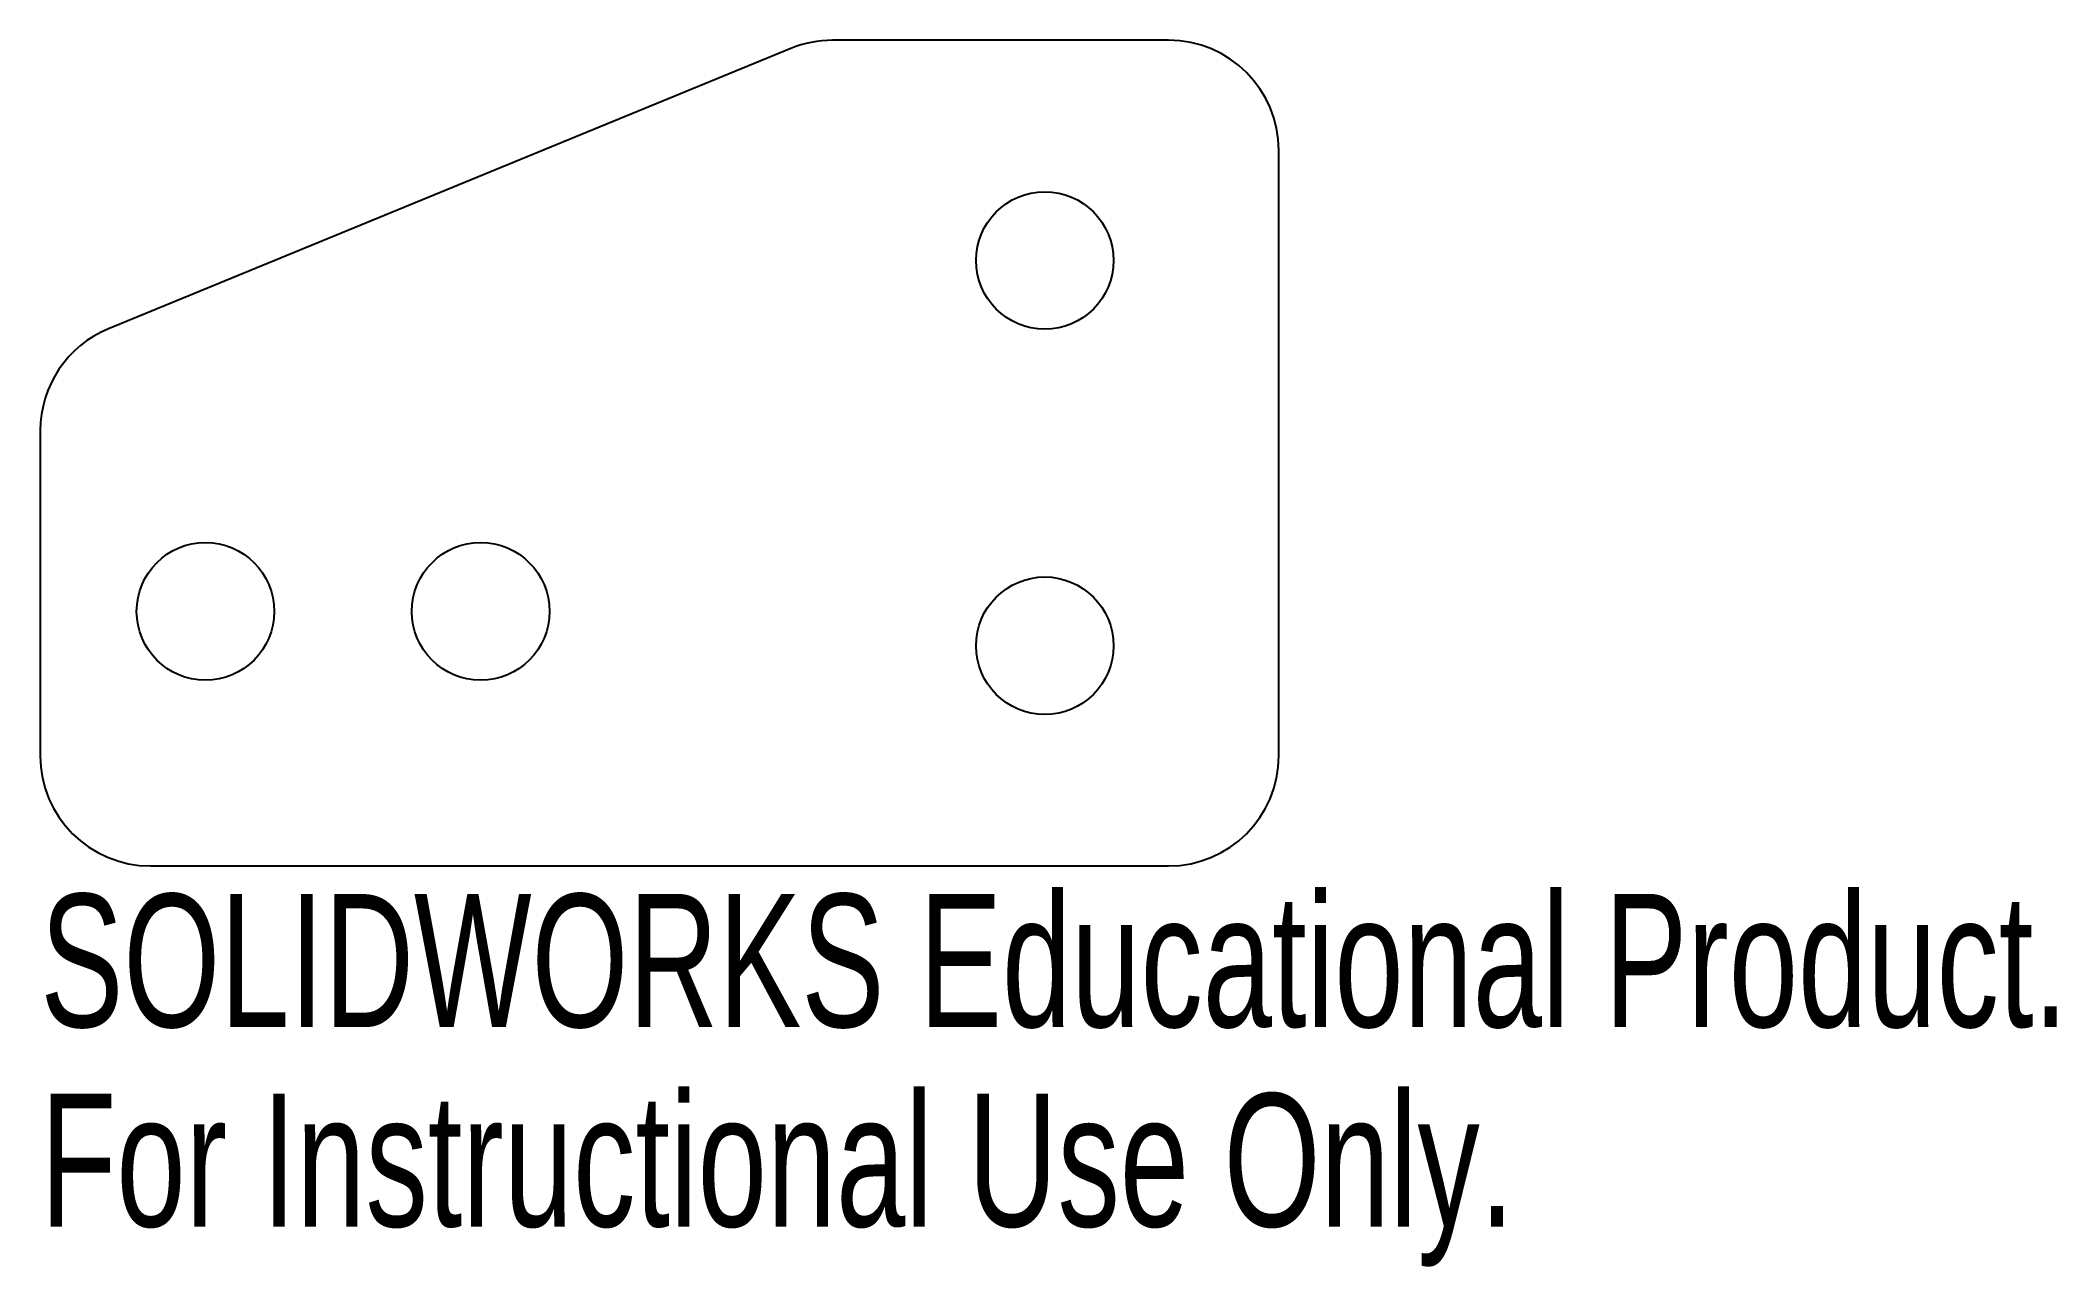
# Model space of a CAD drawing. Header units: millimetres. Extents: x -36.5 to 36.8, y -184.6 to -140.
import ezdxf

# ---------------------------------------------------------------- set-up
doc = ezdxf.new("R2010")
doc.units = ezdxf.units.MM
doc.styles.add('SLDTEXTSTYLE0', font='TXT', dxfattribs={"width": 0.7})

msp = doc.modelspace()

# ---------------------------------------------------------------- linework, layer by layer
at = {"color": 7, "linetype": 'Continuous', "lineweight": 25}
for p, q in [((-9.23, -140.3), (-34.02, -150.481)), ((4.5, -140), (-7.711, -140)), ((8.5, -166), (8.5, -144)), ((-36.5, -154.181), (-36.5, -166)), ((-32.5, -170), (4.5, -170))]:
    msp.add_line(p, q, dxfattribs=at)
for centre in [(0, -148), (-30.5, -160.75), (-20.5, -160.75), (0, -162)]:
    msp.add_circle(centre, 2.5, dxfattribs=at)
for centre, start, end in [((-7.711, -144), 90, 112.32866), ((4.5, -144), 0, 90), ((-32.5, -154.181), 112.32866, 180), ((-32.5, -166), 180, 270), ((4.5, -166), 270, 0)]:
    msp.add_arc(centre, 4, start, end, dxfattribs=at)

# ---------------------------------------------------------------- texts
at = {"color": 7, "linetype": 'Continuous', "char_height": 4.83362, "attachment_point": 1, "style": 'SLDTEXTSTYLE0'}
for s, insert in [('SOLIDWORKS Educational Product.', (-36.5, -171.02)), ('For Instructional Use Only.', (-36.5, -178.27))]:
    msp.add_mtext(s, dxfattribs=dict(at, insert=insert))

doc.saveas('drawing.dxf')
